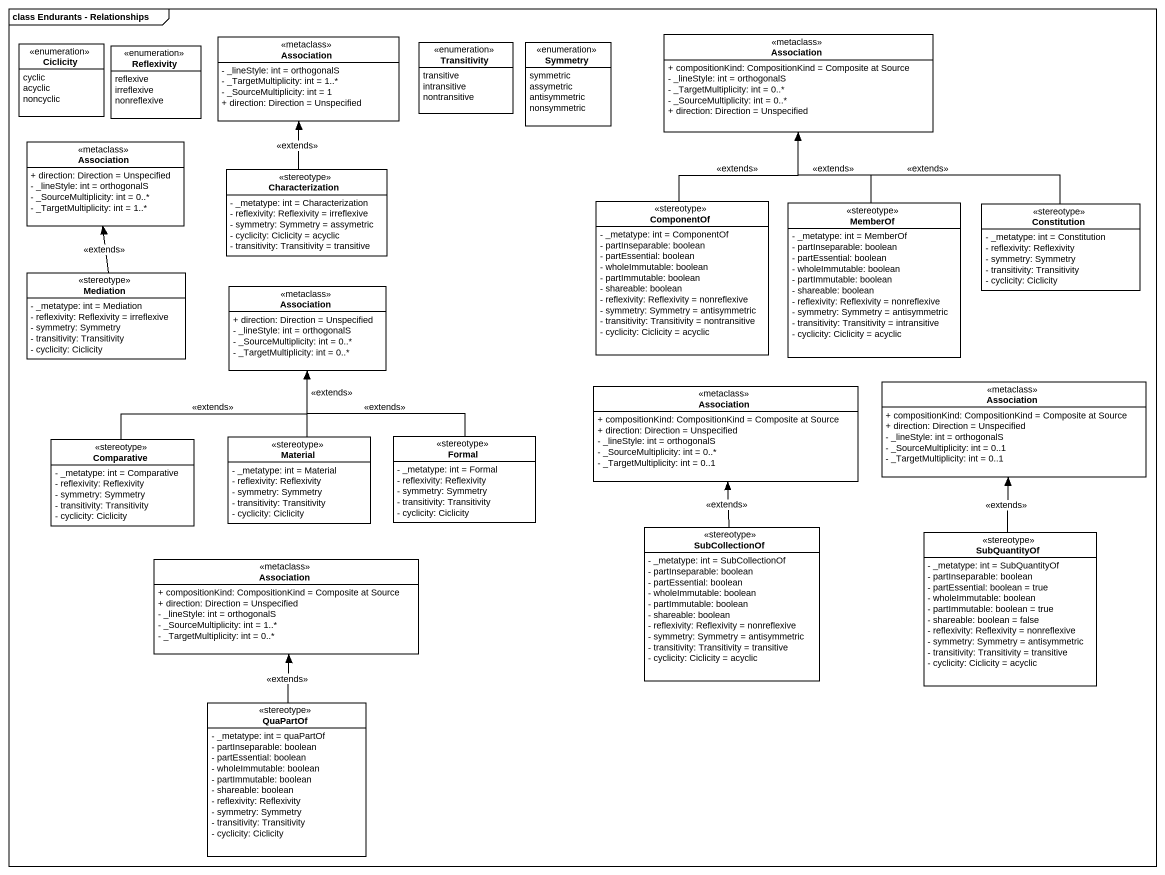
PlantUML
@startuml
mainframe class Endurants - Relationships
hide circle
hide empty members
skinparam classAttributeIconSize 0
enum Ciclicity {
  cyclic
  acyclic
  noncyclic
}
enum Reflexivity {
  reflexive
  irreflexive
  nonreflexive
}
class Association <<metaclass>> {
  - _lineStyle: int = orthogonalS
  - _TargetMultiplicity: int = 1..*
  - _SourceMultiplicity: int = 1
  + direction: Direction = Unspecified
}
enum Transitivity {
  transitive
  intransitive
  nontransitive
}
enum Symmetry {
  symmetric
  assymetric
  antisymmetric
  nonsymmetric
}
class "Association" as Association_2 <<metaclass>> {
  + compositionKind: CompositionKind = Composite at Source
  - _lineStyle: int = orthogonalS
  - _TargetMultiplicity: int = 0..*
  - _SourceMultiplicity: int = 0..*
  + direction: Direction = Unspecified
}
class "Association" as Association_3 <<metaclass>> {
  + direction: Direction = Unspecified
  - _lineStyle: int = orthogonalS
  - _SourceMultiplicity: int = 0..*
  - _TargetMultiplicity: int = 1..*
}
class Characterization <<stereotype>> {
  - _metatype: int = Characterization
  - reflexivity: Reflexivity = irreflexive
  - symmetry: Symmetry = assymetric
  - cyclicity: Ciclicity = acyclic
  - transitivity: Transitivity = transitive
}
class ComponentOf <<stereotype>> {
  - _metatype: int = ComponentOf
  - partInseparable: boolean
  - partEssential: boolean
  - wholeImmutable: boolean
  - partImmutable: boolean
  - shareable: boolean
  - reflexivity: Reflexivity = nonreflexive
  - symmetry: Symmetry = antisymmetric
  - transitivity: Transitivity = nontransitive
  - cyclicity: Ciclicity = acyclic
}
class MemberOf <<stereotype>> {
  - _metatype: int = MemberOf
  - partInseparable: boolean
  - partEssential: boolean
  - wholeImmutable: boolean
  - partImmutable: boolean
  - shareable: boolean
  - reflexivity: Reflexivity = nonreflexive
  - symmetry: Symmetry = antisymmetric
  - transitivity: Transitivity = intransitive
  - cyclicity: Ciclicity = acyclic
}
class Constitution <<stereotype>> {
  - _metatype: int = Constitution
  - reflexivity: Reflexivity
  - symmetry: Symmetry
  - transitivity: Transitivity
  - cyclicity: Ciclicity
}
class Mediation <<stereotype>> {
  - _metatype: int = Mediation
  - reflexivity: Reflexivity = irreflexive
  - symmetry: Symmetry
  - transitivity: Transitivity
  - cyclicity: Ciclicity
}
class "Association" as Association_4 <<metaclass>> {
  + direction: Direction = Unspecified
  - _lineStyle: int = orthogonalS
  - _SourceMultiplicity: int = 0..*
  - _TargetMultiplicity: int = 0..*
}
class "Association" as Association_5 <<metaclass>> {
  + compositionKind: CompositionKind = Composite at Source
  + direction: Direction = Unspecified
  - _lineStyle: int = orthogonalS
  - _SourceMultiplicity: int = 0..*
  - _TargetMultiplicity: int = 0..1
}
class "Association" as Association_6 <<metaclass>> {
  + compositionKind: CompositionKind = Composite at Source
  + direction: Direction = Unspecified
  - _lineStyle: int = orthogonalS
  - _SourceMultiplicity: int = 0..1
  - _TargetMultiplicity: int = 0..1
}
class Comparative <<stereotype>> {
  - _metatype: int = Comparative
  - reflexivity: Reflexivity
  - symmetry: Symmetry
  - transitivity: Transitivity
  - cyclicity: Ciclicity
}
class Material <<stereotype>> {
  - _metatype: int = Material
  - reflexivity: Reflexivity
  - symmetry: Symmetry
  - transitivity: Transitivity
  - cyclicity: Ciclicity
}
class Formal <<stereotype>> {
  - _metatype: int = Formal
  - reflexivity: Reflexivity
  - symmetry: Symmetry
  - transitivity: Transitivity
  - cyclicity: Ciclicity
}
class "Association" as Association_7 <<metaclass>> {
  + compositionKind: CompositionKind = Composite at Source
  + direction: Direction = Unspecified
  - _lineStyle: int = orthogonalS
  - _SourceMultiplicity: int = 1..*
  - _TargetMultiplicity: int = 0..*
}
class SubCollectionOf <<stereotype>> {
  - _metatype: int = SubCollectionOf
  - partInseparable: boolean
  - partEssential: boolean
  - wholeImmutable: boolean
  - partImmutable: boolean
  - shareable: boolean
  - reflexivity: Reflexivity = nonreflexive
  - symmetry: Symmetry = antisymmetric
  - transitivity: Transitivity = transitive
  - cyclicity: Ciclicity = acyclic
}
class SubQuantityOf <<stereotype>> {
  - _metatype: int = SubQuantityOf
  - partInseparable: boolean
  - partEssential: boolean = true
  - wholeImmutable: boolean
  - partImmutable: boolean = true
  - shareable: boolean = false
  - reflexivity: Reflexivity = nonreflexive
  - symmetry: Symmetry = antisymmetric
  - transitivity: Transitivity = transitive
  - cyclicity: Ciclicity = acyclic
}
class QuaPartOf <<stereotype>> {
  - _metatype: int = quaPartOf
  - partInseparable: boolean
  - partEssential: boolean
  - wholeImmutable: boolean
  - partImmutable: boolean
  - shareable: boolean
  - reflexivity: Reflexivity
  - symmetry: Symmetry
  - transitivity: Transitivity
  - cyclicity: Ciclicity
}
Characterization -up-> Association : <<extends>>
ComponentOf -up-> Association_2 : <<extends>>
MemberOf -up-> Association_2 : <<extends>>
Constitution -up-> Association_2 : <<extends>>
Mediation -up-> Association_3 : <<extends>>
Comparative -up-> Association_4 : <<extends>>
Material -up-> Association_4 : <<extends>>
Formal -up-> Association_4 : <<extends>>
SubCollectionOf -up-> Association_5 : <<extends>>
SubQuantityOf -up-> Association_6 : <<extends>>
QuaPartOf -up-> Association_7 : <<extends>>
@enduml
